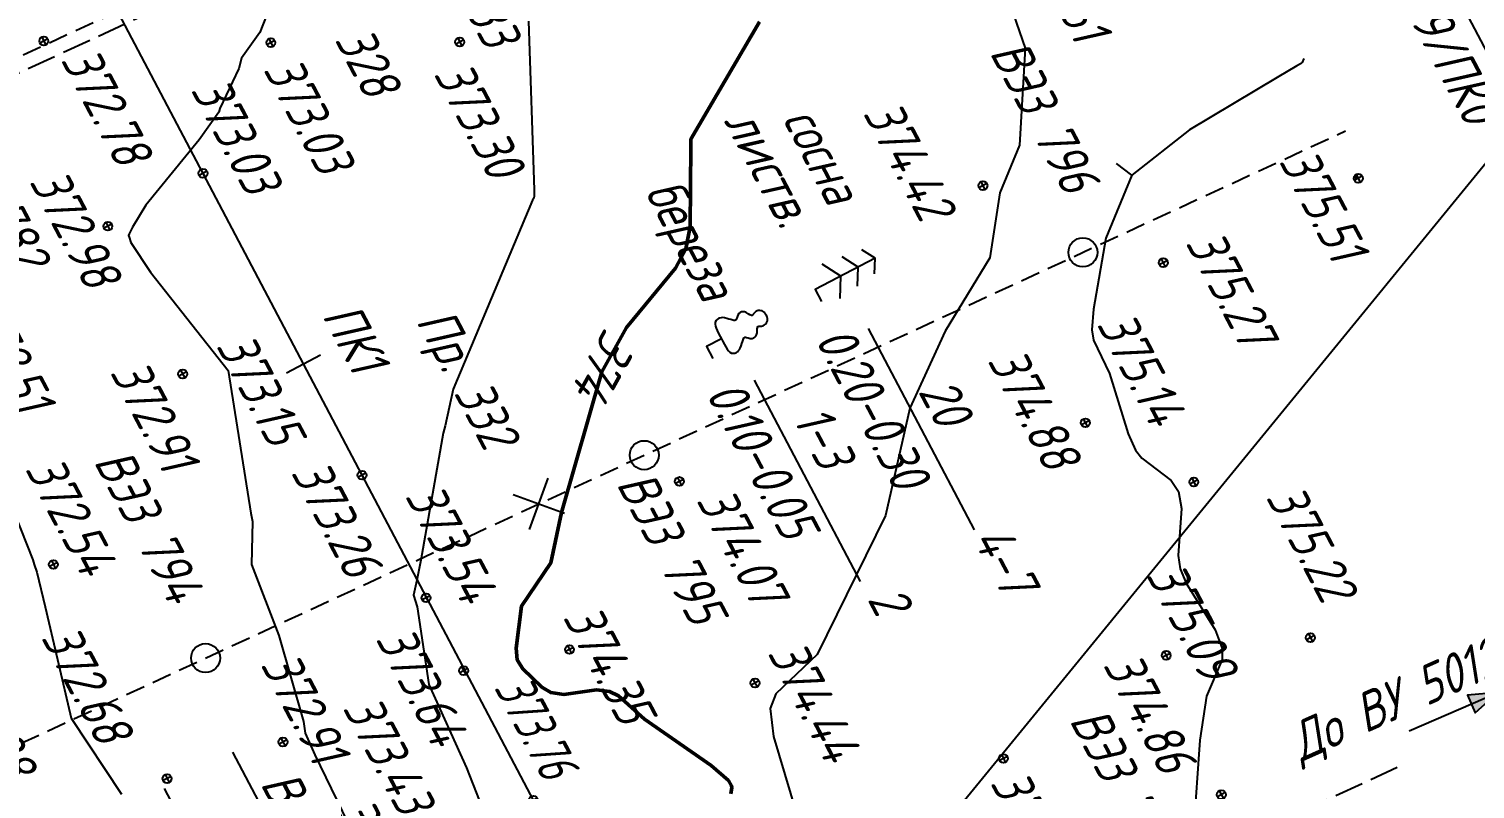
# Model space of a CAD drawing. Extents: x 1519376 to 1519821, y 2185182 to 2185720.
# Drawn here: x 1519586.8 to 1519736.5, y 2185488.1 to 2185566.7 of the extents above; entities that cross this region are included whole.
import ezdxf
from ezdxf.enums import TextEntityAlignment as Align

# ---------------------------------------------------------------- set-up
doc = ezdxf.new("R2010")
doc.units = 0
doc.linetypes.add('IZ_HIDDEN', pattern=[3, 2, -1])
doc.linetypes.add('ИИDash_30_10', pattern=[4, 3, -1])
for name, color, linetype, lineweight in [('ИИ_ГЕОПУНКТ_025', 7, 'Continuous', 25), ('ИИ_ГЕОФИЗИКА_025', 7, 'Continuous', 25), ('ИИ_ОТМЕТКА_025', 7, 'Continuous', 25), ('ИИ_ПИКЕТАЖ_025', 7, 'Continuous', 25), ('ИИ_РЕЛЬЕФ_025', 34, 'Continuous', 25), ('ИИ_РЕЛЬЕФ_050', 34, 'Continuous', 50), ('ИИ_СКВАЖИНА_025', 7, 'Continuous', 25), ('ИИ_ТЕКСТ_025', 7, 'Continuous', 25), ('ИИ_ТРАССА_ТРУБ_025', 7, 'Continuous', 25), ('ИИ_УГОДЬЯ_025', 7, 'Continuous', 25)]:
    doc.layers.add(name, color=color, linetype=linetype, lineweight=lineweight)
doc.styles.add('VNIPISIMPLEXCUR', font='simplex.shx', dxfattribs={"width": 0.8, "oblique": 15})

# ---------------------------------------------------------------- blocks, each defined once
blk = doc.blocks.new('PICKET')
at = {"color": 0, "linetype": 'Continuous', "lineweight": 25}
for p, q in [((-0.23, 0), (0.23, 0)), ((0, 0.23), (0, -0.23))]:
    blk.add_line(p, q, dxfattribs=at)
blk.add_circle((0, 0), 0.23, dxfattribs=at)
at = {"color": 0, "linetype": 'Continuous', "style": 'VNIPISIMPLEXCUR', "oblique": 15, "width": 0.8}
blk.add_attdef('OTMETKA', (1.25, 0.3), '', height=2, dxfattribs=at)
at = {"color": 8, "linetype": 'Continuous', "style": 'VNIPISIMPLEXCUR', "oblique": 15, "width": 0.8, "flags": 1}
blk.add_attdef('NOMER', (1.25, -2.7), '', height=2, dxfattribs=at)
blk = doc.blocks.new('ИИ053672А')
at = {"color": 0, "linetype": 'Continuous'}
for points in [[(0.7, 3.096), (0, 3.5), (-0.7, 3.096)], [(0, 3.5), (0, 0), (0.7, 0)], [(0.85, 2.009), (0, 2.5), (-0.85, 2.009)], [(1, 0.923), (0, 1.5), (-1, 0.923)]]:
    blk.add_lwpolyline(points, dxfattribs=at)
at = {"color": 0, "linetype": 'Continuous', "style": 'VNIPISIMPLEXCUR', "oblique": 15, "width": 0.8}
blk.add_attdef('RACE1', text='', height=2, dxfattribs=at).set_placement((-2, 2.25), align=Align.RIGHT)
blk.add_attdef('HEIGHT', (2, 2.25), '', height=2, dxfattribs=at)
blk.add_attdef('DISTANCE', text='', height=2, dxfattribs=at).set_placement((8.5, 1.75), align=Align.MIDDLE_LEFT)
blk.add_attdef('RACE2', text='', height=2, dxfattribs=at).set_placement((-2, 1.25), align=Align.TOP_RIGHT)
blk.add_attdef('THICKNESS', text='', height=2, dxfattribs=at).set_placement((2, 1.25), align=Align.TOP_LEFT)
blk = doc.blocks.new('ИИ053671А')
at = {"color": 0, "linetype": 'Continuous'}
blk.add_lwpolyline([(0, 0.875), (0.129, 0.876), (0.342, 0.878), (0.479, 0.882), (0.614, 0.891), (0.726, 0.907), (0.816, 0.94), (0.906, 1), (0.956, 1.071), (0.983, 1.151), (0.991, 1.231), (0.986, 1.295), (0.963, 1.379), (0.932, 1.445), (0.884, 1.516), (0.798, 1.61), (0.719, 1.692), (0.646, 1.766), (0.575, 1.842), (0.536, 1.889), (0.511, 1.929), (0.501, 1.967), (0.504, 1.992), (0.518, 2.017), (0.545, 2.049), (0.608, 2.115), (0.679, 2.198), (0.732, 2.29), (0.745, 2.372), (0.736, 2.444), (0.709, 2.515), (0.672, 2.575), (0.633, 2.617), (0.596, 2.646), (0.548, 2.678), (0.495, 2.709), (0.408, 2.76), (0.363, 2.789), (0.336, 2.812), (0.324, 2.831), (0.321, 2.846), (0.325, 2.865), (0.335, 2.89), (0.353, 2.928), (0.372, 2.968), (0.4, 3.034), (0.413, 3.103), (0.412, 3.19), (0.398, 3.247), (0.363, 3.319), (0.32, 3.377), (0.284, 3.414), (0.246, 3.444), (0.181, 3.476), (0.125, 3.489), (0.07, 3.496), (0, 3.5), (-0.07, 3.496), (-0.125, 3.489), (-0.181, 3.476), (-0.246, 3.444), (-0.284, 3.414), (-0.32, 3.377), (-0.363, 3.319), (-0.398, 3.247), (-0.412, 3.19), (-0.413, 3.103), (-0.4, 3.034), (-0.372, 2.968), (-0.353, 2.928), (-0.335, 2.89), (-0.325, 2.865), (-0.321, 2.846), (-0.324, 2.831), (-0.336, 2.812), (-0.363, 2.789), (-0.408, 2.76), (-0.495, 2.709), (-0.548, 2.678), (-0.596, 2.646), (-0.633, 2.617), (-0.672, 2.575), (-0.709, 2.515), (-0.736, 2.444), (-0.745, 2.372), (-0.732, 2.29), (-0.679, 2.198), (-0.608, 2.115), (-0.545, 2.049), (-0.518, 2.017), (-0.504, 1.992), (-0.501, 1.967), (-0.511, 1.929), (-0.536, 1.889), (-0.575, 1.842), (-0.646, 1.766), (-0.719, 1.692), (-0.798, 1.61), (-0.884, 1.516), (-0.932, 1.445), (-0.963, 1.379), (-0.986, 1.295), (-0.991, 1.231), (-0.983, 1.151), (-0.956, 1.071), (-0.906, 1), (-0.816, 0.94), (-0.726, 0.907), (-0.614, 0.891), (-0.479, 0.882), (-0.342, 0.878), (-0.129, 0.876)], close=True, dxfattribs=at)
blk.add_lwpolyline([(0, 0.875), (0, 0), (0.7, 0)], dxfattribs=at)
at = {"color": 0, "linetype": 'Continuous', "style": 'VNIPISIMPLEXCUR', "oblique": 15, "width": 0.8}
blk.add_attdef('RACE1', text='', height=2, dxfattribs=at).set_placement((-2, 2.25), align=Align.RIGHT)
blk.add_attdef('HEIGHT', (2, 2.25), '', height=2, dxfattribs=at)
blk.add_attdef('DISTANCE', text='', height=2, dxfattribs=at).set_placement((8.5, 1.75), align=Align.MIDDLE_LEFT)
blk.add_attdef('RACE2', text='', height=2, dxfattribs=at).set_placement((-2, 1.25), align=Align.TOP_RIGHT)
blk.add_attdef('THICKNESS', text='', height=2, dxfattribs=at).set_placement((2, 1.25), align=Align.TOP_LEFT)
blk = doc.blocks.new('ИИ15009')
at = {"linetype": 'Continuous', "lineweight": 25}
blk.add_hatch(color=0, dxfattribs=at).paths.add_polyline_path([(0, 0), (1.5, -0.5), (1.5, 0.5)])
at = {"color": 0, "linetype": 'Continuous', "lineweight": 25}
blk.add_lwpolyline([(0, 0), (1.5, -0.5), (1.5, 0.5)], close=True, dxfattribs=at)
blk.add_lwpolyline([(5, 0), (0, 0)], dxfattribs=at)
blk = doc.blocks.new('ИИ050052Р')
at = {"linetype": 'Continuous', "lineweight": 25}
h = blk.add_hatch(color=0, dxfattribs=at)
edge = h.paths.add_edge_path()
edge.add_arc((0, 0), 0.15, 0, 360)
at = {"color": 0, "linetype": 'Continuous', "lineweight": 25}
for radius in [0.75, 0.15]:
    blk.add_circle((0, 0), radius, dxfattribs=at)
at = {"color": 0, "linetype": 'Continuous', "style": 'VNIPISIMPLEXCUR', "oblique": 15, "width": 0.8}
for tag, p in [('CENTRE', (1.45, 0.7)), ('HEIGHT', (1.45, -2.7))]:
    blk.add_attdef(tag, p, '', height=2, dxfattribs=at)
for tag, p in [('NUMBER', (-2, -1)), ('STATIONING', (-2, -4.4)), ('ALPHA', (-2, -7.8))]:
    blk.add_attdef(tag, text='', height=2, dxfattribs=at).set_placement(p, align=Align.RIGHT)
at = {"color": 253, "linetype": 'Continuous', "style": 'VNIPISIMPLEXCUR', "oblique": 15, "width": 0.8, "flags": 1}
blk.add_attdef('NOTE', text='', height=1.6, dxfattribs=at).set_placement((-2, -10.8), align=Align.RIGHT)
blk = doc.blocks.new('ИИ15001')
at = {"color": 0, "linetype": 'Continuous', "lineweight": 25}
blk.add_lwpolyline([(0, 1), (0, -1)], dxfattribs=at)
at = {"color": 0, "linetype": 'Continuous', "lineweight": 25, "style": 'VNIPISIMPLEXCUR', "oblique": 15, "width": 0.8}
blk.add_attdef('STATIONING', text='', height=2, dxfattribs=at).set_placement((0, 2), align=Align.CENTER)
at = {"color": 7, "linetype": 'Continuous', "lineweight": 25, "style": 'VNIPISIMPLEXCUR', "oblique": 15, "width": 0.8}
blk.add_attdef('HEIGHT', text='', height=2, dxfattribs=at).set_placement((0, -2), align=Align.TOP_CENTER)
blk = doc.blocks.new('ИИ053296')
at = {"color": 0, "linetype": 'Continuous', "lineweight": 25}
blk.add_lwpolyline([(0, 0), (1, 0)], dxfattribs=at)
blk = doc.blocks.new('*U24')
at = {"color": 0, "linetype": 'ByBlock', "lineweight": -2}
for points in [[(0, 0), (-1.178, -5.088)], [(-1.178, -5.088), (-15.562, -5.088)], [(-1.178, -5.088), (-1.178, -13.088)], [(-1.178, -9.088), (-15.562, -9.088)], [(-1.178, -13.088), (-15.562, -13.088)]]:
    blk.add_lwpolyline(points, dxfattribs=at)
blk = doc.blocks.new('ИИ22001')
at = {"color": 0, "linetype": 'Continuous', "lineweight": 25}
blk.add_circle((0, 0), 0.75, dxfattribs=at)
at = {"color": 0, "linetype": 'Continuous', "style": 'VNIPISIMPLEXCUR', "oblique": 15, "width": 0.8}
blk.add_attdef('NUMBER', (1.7, -1), '', height=2, dxfattribs=at)
blk = doc.blocks.new('ИИ22002')
at = {"color": 0, "linetype": 'Continuous', "lineweight": 25}
for points in [[(-1, 1), (1, -1)], [(-1, -1), (1, 1)]]:
    blk.add_lwpolyline(points, dxfattribs=at)
at = {"color": 0, "linetype": 'Continuous', "style": 'VNIPISIMPLEXCUR', "oblique": 15, "width": 0.8}
blk.add_attdef('NUMBER', (1.7, -1), '', height=2, dxfattribs=at)
blk = doc.blocks.new('*U29')
at = {"color": 0, "linetype": 'ByBlock', "lineweight": -2}
for points in [[(0, 0), (7.221, 63.945)], [(7.221, 63.945), (20.463, 63.945)], [(21.947, 63.945), (25.991, 63.945)]]:
    blk.add_lwpolyline(points, dxfattribs=at)

msp = doc.modelspace()

# ---------------------------------------------------------------- linework, layer by layer
at = {"layer": 'ИИ_ГЕОПУНКТ_025', "elevation": 373.39}
msp.add_lwpolyline([(1519656.51, 2185453.73), (1519741.332, 2185557.422), (1519722.135, 2185593.847)], dxfattribs=at)
at = {"layer": 'ИИ_ГЕОФИЗИКА_025', "linetype": 'IZ_HIDDEN', "flags": 128}
for points in [[(1519444.619, 2185498.588), (1519695.95, 2185614.686)], [(1519468.965, 2185438.66), (1519723.04, 2185556.14)]]:
    msp.add_lwpolyline(points, dxfattribs=at)
at = {"layer": 'ИИ_РЕЛЬЕФ_025'}
for points, elevation in [([(1519615.179, 2185577.703), (1519610.74, 2185566.32), (1519608.848, 2185563.674), (1519608.555, 2185562.592), (1519606.611, 2185558.461), (1519606.504, 2185558.071), (1519604.459, 2185555.225), (1519598.946, 2185548.477), (1519597.547, 2185546.193), (1519597.197, 2185545.513), (1519597.156, 2185545.311), (1519597.202, 2185545.153), (1519597.393, 2185544.608), (1519599.419, 2185541.521), (1519607.442, 2185531.376), (1519609.812, 2185516.608), (1519609.989, 2185515.726), (1519609.862, 2185511.292), (1519612.698, 2185503.933), (1519615.24, 2185495.063), (1519615.428, 2185493.842), (1519616.437, 2185491.598), (1519622.622, 2185478.81)], 373), ([(1519686.881, 2185573.49), (1519689.898, 2185564.721), (1519689.318, 2185554.659), (1519687.294, 2185549.733), (1519686.249, 2185543.004), (1519681.62, 2185535.434), (1519677.982, 2185527.464), (1519675.461, 2185516.375), (1519668.394, 2185501.992), (1519664.124, 2185497.924), (1519663.535, 2185496.384), (1519663.863, 2185493.482), (1519666.805, 2185483.654)], 374.5), ([(1519638.527, 2185567.483), (1519639.107, 2185550.063), (1519639.097, 2185549.413), (1519639.087, 2185549.205), (1519638.924, 2185548.989), (1519630.726, 2185529.439), (1519629.914, 2185525.632), (1519629.696, 2185524.872), (1519627.402, 2185511.736), (1519626.987, 2185509.657), (1519626.64, 2185508.129), (1519626.993, 2185506.897), (1519628.23, 2185498.893), (1519632.116, 2185490.252), (1519633.411, 2185486.895)], 373.5), ([(1519718.736, 2185563.628), (1519718.579, 2185563.227), (1519718.463, 2185563.133), (1519718.014, 2185562.863), (1519715.994, 2185561.659), (1519706.903, 2185556.245), (1519700.957, 2185551.582), (1519698.27, 2185545.041), (1519696.968, 2185537.7), (1519696.801, 2185535.579), (1519696.986, 2185534.509), (1519698.621, 2185531.044), (1519700.572, 2185524.824), (1519701.32, 2185523.121), (1519701.992, 2185522.277), (1519705.024, 2185519.981), (1519705.772, 2185518.828), (1519706.077, 2185517.082), (1519705.756, 2185512.227), (1519705.931, 2185510.853), (1519706.565, 2185509.364), (1519709.554, 2185504.534), (1519710.304, 2185502.598), (1519710.279, 2185501.447), (1519708.681, 2185497.679), (1519707.973, 2185493.116), (1519707.337, 2185483.81)], 375), ([(1519724.263, 2185551.475), (1519723.985, 2185551.249)], 375.5), ([(1519580.799, 2185527.998), (1519587.251, 2185511.761), (1519587.394, 2185511.293), (1519587.658, 2185510.492), (1519588.521, 2185506.916), (1519589.808, 2185501.471), (1519591.219, 2185495.387), (1519596.413, 2185487.541)], 372.5)]:
    msp.add_lwpolyline(points, dxfattribs=dict(at, elevation=elevation))
at = {"layer": 'ИИ_РЕЛЬЕФ_050', "elevation": 374}
msp.add_lwpolyline([(1519662.434, 2185567.424), (1519655.325, 2185555.306), (1519655.314, 2185554.549), (1519655.262, 2185546.252), (1519654.82, 2185543.932), (1519653.744, 2185541.942), (1519648.683, 2185535.811), (1519646.12, 2185531.209), (1519641.939, 2185516.683), (1519640.829, 2185511.448), (1519637.82, 2185506.981), (1519637.239, 2185502.65), (1519637.368, 2185501.416), (1519637.943, 2185500.51), (1519639.913, 2185498.604), (1519640.831, 2185498.047), (1519642.171, 2185497.859), (1519645.576, 2185498.312), (1519646.921, 2185498.157), (1519647.838, 2185497.701), (1519650.54, 2185495.306), (1519657.43, 2185490.514), (1519659.227, 2185488.932), (1519659.545, 2185488.383), (1519659.558, 2185488.206), (1519659.452, 2185487.566)], dxfattribs=at)
at = {"layer": 'ИИ_ТРАССА_ТРУБ_025', "color": 4}
msp.add_lwpolyline([(1519548.65, 2185561.43), (1519589.74, 2185580.43), (1519656.51, 2185453.73), (1519684.31, 2185400.98)], dxfattribs=at)
at = {"layer": 'ИИ_УГОДЬЯ_025', "linetype": 'ИИDash_30_10', "flags": 128}
for points in [[(1519445.154, 2185497.183), (1519693.856, 2185612.067)], [(1519728.391, 2185490.291), (1519655.25, 2185456.453), (1519587.335, 2185425.012)]]:
    msp.add_lwpolyline(points, dxfattribs=at)
at = {"layer": 'ИИ_УГОДЬЯ_025', "elevation": -374.16}
msp.add_lwpolyline([(1519673.652, 2185535.696), (1519684.633, 2185514.86)], dxfattribs=at)
at = {"layer": 'ИИ_УГОДЬЯ_025'}
msp.add_lwpolyline([(1519661.859, 2185530.374), (1519672.84, 2185509.538)], dxfattribs=at)

# ---------------------------------------------------------------- block references
at = {"layer": 'ИИ_ГЕОПУНКТ_025'}
ref = msp.add_blockref('ИИ050052Р', (1519656.51, 2185453.73, 373.39), dxfattribs=dict(at, xscale=2, yscale=2, zscale=2, rotation=297.79))
ref.add_attrib('NUMBER', 'Т.50125', dxfattribs={"layer": '0', "color": 0, "linetype": 'Continuous', "height": 4, "rotation": 297.79, "style": 'VNIPISIMPLEXCUR', "oblique": 15, "width": 0.8}).set_placement((1519733.267, 2185579.265), align=Align.RIGHT)
ref.add_attrib('CENTRE', '373.92', (1519740.927, 2185576.027, 746.78), dxfattribs={"layer": '0', "color": 0, "linetype": 'Continuous', "height": 4, "rotation": 297.79, "style": 'VNIPISIMPLEXCUR', "oblique": 15, "width": 0.8})
ref.add_attrib('HEIGHT', '373.39', (1519735.075, 2185573.346, 746.78), dxfattribs={"layer": '0', "color": 0, "linetype": 'Continuous', "height": 4, "rotation": 297.79, "style": 'VNIPISIMPLEXCUR', "oblique": 15, "width": 0.8})
ref.add_attrib('STATIONING', 'ПК1+88.49/ПК0', dxfattribs={"layer": '0', "color": 0, "linetype": 'Continuous', "height": 4, "rotation": 297.79, "style": 'VNIPISIMPLEXCUR', "oblique": 15, "width": 0.8}).set_placement((1519735.613, 2185556.433), align=Align.RIGHT)
at = {"layer": 'ИИ_ГЕОПУНКТ_025', "xscale": 2, "yscale": 2, "zscale": 2, "rotation": 297.7898681087445}
msp.add_blockref('*U24', (1519631.468, 2185469.074), dxfattribs=at)
at = {"layer": 'ИИ_ГЕОПУНКТ_025'}
ref = msp.add_blockref('ИИ050052Р', (1519631.468, 2185469.074, 372.94), dxfattribs=dict(at, xscale=2, yscale=2, zscale=2, rotation=297.79))
ref.add_attrib('NUMBER', 'ВУ 1', dxfattribs={"layer": '0', "color": 0, "height": 4, "rotation": 297.79, "style": 'VNIPISIMPLEXCUR', "oblique": 15, "width": 0.8}).set_placement((1519614.75, 2185481.01, 372.94), align=Align.RIGHT)
ref.add_attrib('HEIGHT', '372.94', (1519618.523, 2185485.873, 372.94), dxfattribs={"layer": '0', "color": 0, "height": 4, "rotation": 297.79, "style": 'VNIPISIMPLEXCUR', "oblique": 15, "width": 0.8})
ref.add_attrib('STATIONING', 'ПК0+77.43', dxfattribs={"layer": '0', "color": 0, "height": 4, "rotation": 297.79, "style": 'VNIPISIMPLEXCUR', "oblique": 15, "width": 0.8}).set_placement((1519614.895, 2185466.085, 372.94), align=Align.RIGHT)
ref.add_attrib('ALPHA', "a=87°1'", dxfattribs={"layer": '0', "color": 0, "height": 4, "rotation": 297.79, "style": 'VNIPISIMPLEXCUR', "oblique": 15, "width": 0.8}).set_placement((1519602.782, 2185469.845, 372.94), align=Align.RIGHT)
at = {"layer": 'ИИ_ГЕОФИЗИКА_025'}
ref = msp.add_blockref('ИИ22001', (1519623.364, 2185581.156), dxfattribs=dict(at, xscale=2, yscale=2, zscale=2))
ref.add_attrib('NUMBER', 'ВЭЗ 783', (1519626.28, 2185579.291), dxfattribs={"layer": '0', "color": 0, "linetype": 'Continuous', "height": 4, "rotation": 297.79, "style": 'VNIPISIMPLEXCUR', "oblique": 15, "width": 0.8})
ref = msp.add_blockref('ИИ22002', (1519610.615, 2185575.267), dxfattribs=dict(at, xscale=2, yscale=2, zscale=2, rotation=25))
ref.add_attrib('NUMBER', 'Пр. 328', (1519614.512, 2185573.007), dxfattribs={"layer": '0', "color": 0, "linetype": 'Continuous', "height": 4, "rotation": 297.79, "style": 'VNIPISIMPLEXCUR', "oblique": 15, "width": 0.8})
ref = msp.add_blockref('ИИ22001', (1519695.881, 2185543.582), dxfattribs=dict(at, xscale=2, yscale=2, zscale=2))
ref.add_attrib('NUMBER', 'ВЭЗ 796', (1519686.189, 2185564.258), dxfattribs={"layer": '0', "color": 0, "linetype": 'Continuous', "height": 4, "rotation": 297.79, "style": 'VNIPISIMPLEXCUR', "oblique": 15, "width": 0.8})
ref = msp.add_blockref('ИИ22001', (1519577.973, 2185560.189), dxfattribs=dict(at, xscale=2, yscale=2, zscale=2))
ref.add_attrib('NUMBER', 'ВЭЗ 782', (1519577.62, 2185556.245), dxfattribs={"layer": '0', "color": 0, "linetype": 'Continuous', "height": 4, "rotation": 297.79, "style": 'VNIPISIMPLEXCUR', "oblique": 15, "width": 0.8})
ref = msp.add_blockref('ИИ22002', (1519639.606, 2185517.561), dxfattribs=dict(at, xscale=2, yscale=2, zscale=2, rotation=25))
ref.add_attrib('NUMBER', 'Пр. 332', (1519626.835, 2185536.482), dxfattribs={"layer": '0', "color": 0, "linetype": 'Continuous', "height": 4, "rotation": 297.79, "style": 'VNIPISIMPLEXCUR', "oblique": 15, "width": 0.8})
ref = msp.add_blockref('ИИ22001', (1519650.498, 2185522.598), dxfattribs=dict(at, xscale=2, yscale=2, zscale=2))
ref.add_attrib('NUMBER', 'ВЭЗ 795', (1519647.577, 2185519.641), dxfattribs={"layer": '0', "color": 0, "linetype": 'Continuous', "height": 4, "rotation": 297.79, "style": 'VNIPISIMPLEXCUR', "oblique": 15, "width": 0.8})
ref = msp.add_blockref('ИИ22001', (1519605.115, 2185501.613), dxfattribs=dict(at, xscale=2, yscale=2, zscale=2))
ref.add_attrib('NUMBER', 'ВЭЗ 794', (1519593.5, 2185521.955), dxfattribs={"layer": '0', "color": 0, "linetype": 'Continuous', "height": 4, "rotation": 297.79, "style": 'VNIPISIMPLEXCUR', "oblique": 15, "width": 0.8})
ref = msp.add_blockref('ИИ22001', (1519705.805, 2185474.324), dxfattribs=dict(at, xscale=2, yscale=2, zscale=2))
ref.add_attrib('NUMBER', 'ВЭЗ 786', (1519694.437, 2185495.186), dxfattribs={"layer": '0', "color": 0, "linetype": 'Continuous', "height": 4, "rotation": 297.79, "style": 'VNIPISIMPLEXCUR', "oblique": 15, "width": 0.8})
at = {"layer": 'ИИ_ОТМЕТКА_025'}
ref = msp.add_blockref('PICKET', (1519689.876, 2185578.798, 374.61), dxfattribs=dict(at, xscale=2, yscale=2, zscale=2, rotation=297.79))
ref.add_attrib('OTMETKA', '374.61', (1519689.449, 2185575.777, 374.61), dxfattribs={"layer": '0', "color": 0, "linetype": 'Continuous', "height": 4, "rotation": 297.79, "style": 'VNIPISIMPLEXCUR', "oblique": 15, "width": 0.8})
at = {"layer": 'ИИ_ОТМЕТКА_025', "xscale": 2, "yscale": 2, "zscale": 2, "rotation": 297.79}
for p, values in [((1519588.381, 2185565.443, 372.78), {'OTMETKA': '372.78'}), ((1519654.141, 2185519.883, 374.07), {'OTMETKA': '374.07'})]:
    msp.add_blockref('PICKET', p, dxfattribs=at).add_auto_attribs(values)
at = {"layer": 'ИИ_ОТМЕТКА_025'}
ref = msp.add_blockref('PICKET', (1519611.87, 2185565.28, 373.03), dxfattribs=dict(at, xscale=2, yscale=2, zscale=2, rotation=297.79))
ref.add_attrib('OTMETKA', '373.03', (1519611.037, 2185562.512, 373.03), dxfattribs={"layer": '0', "color": 0, "linetype": 'Continuous', "height": 4, "rotation": 297.79, "style": 'VNIPISIMPLEXCUR', "oblique": 15, "width": 0.8})
ref = msp.add_blockref('PICKET', (1519631.415, 2185565.343, 373.3), dxfattribs=dict(at, xscale=2, yscale=2, zscale=2, rotation=297.79))
ref.add_attrib('OTMETKA', '373.30', (1519628.669, 2185562.048, 373.3), dxfattribs={"layer": '0', "color": 0, "linetype": 'Continuous', "height": 4, "rotation": 297.79, "style": 'VNIPISIMPLEXCUR', "oblique": 15, "width": 0.8})
ref = msp.add_blockref('PICKET', (1519604.848, 2185551.762, 373.03), dxfattribs=dict(at, xscale=2, yscale=2, zscale=2, rotation=297.79))
ref.add_attrib('OTMETKA', '373.03', (1519603.531, 2185560.406, 373.03), dxfattribs={"layer": '0', "color": 0, "linetype": 'Continuous', "height": 4, "rotation": 297.79, "style": 'VNIPISIMPLEXCUR', "oblique": 15, "width": 0.8})
ref = msp.add_blockref('PICKET', (1519685.537, 2185550.484, 374.42), dxfattribs=dict(at, xscale=2, yscale=2, zscale=2, rotation=297.79))
ref.add_attrib('OTMETKA', '374.42', (1519673.077, 2185557.996, 374.42), dxfattribs={"layer": '0', "color": 0, "linetype": 'Continuous', "height": 4, "rotation": 297.79, "style": 'VNIPISIMPLEXCUR', "oblique": 15, "width": 0.8})
ref = msp.add_blockref('PICKET', (1519724.37, 2185551.24, 375.51), dxfattribs=dict(at, xscale=2, yscale=2, zscale=2, rotation=297.79))
ref.add_attrib('OTMETKA', '375.51', (1519716.104, 2185553.027, 375.51), dxfattribs={"layer": '0', "color": 0, "linetype": 'Continuous', "height": 4, "rotation": 297.79, "style": 'VNIPISIMPLEXCUR', "oblique": 15, "width": 0.8})
ref = msp.add_blockref('PICKET', (1519595.012, 2185546.287, 372.98), dxfattribs=dict(at, xscale=2, yscale=2, zscale=2, rotation=297.79))
ref.add_attrib('OTMETKA', '372.98', (1519586.828, 2185550.925, 372.98), dxfattribs={"layer": '0', "color": 0, "linetype": 'Continuous', "height": 4, "rotation": 297.79, "style": 'VNIPISIMPLEXCUR', "oblique": 15, "width": 0.8})
ref = msp.add_blockref('PICKET', (1519704.197, 2185542.508, 375.27), dxfattribs=dict(at, xscale=2, yscale=2, zscale=2, rotation=297.79))
ref.add_attrib('OTMETKA', '375.27', (1519706.447, 2185544.575, 375.27), dxfattribs={"layer": '0', "color": 0, "linetype": 'Continuous', "height": 4, "rotation": 297.79, "style": 'VNIPISIMPLEXCUR', "oblique": 15, "width": 0.8})
ref = msp.add_blockref('PICKET', (1519581.176, 2185528.268, 372.51), dxfattribs=dict(at, xscale=2, yscale=2, zscale=2, rotation=297.79))
ref.add_attrib('OTMETKA', '372.51', (1519580.279, 2185537.25, 372.51), dxfattribs={"layer": '0', "color": 0, "linetype": 'Continuous', "height": 4, "rotation": 297.79, "style": 'VNIPISIMPLEXCUR', "oblique": 15, "width": 0.8})
ref = msp.add_blockref('PICKET', (1519707.36, 2185519.821, 375.14), dxfattribs=dict(at, xscale=2, yscale=2, zscale=2, rotation=297.79))
ref.add_attrib('OTMETKA', '375.14', (1519697.261, 2185536.16, 375.14), dxfattribs={"layer": '0', "color": 0, "linetype": 'Continuous', "height": 4, "rotation": 297.79, "style": 'VNIPISIMPLEXCUR', "oblique": 15, "width": 0.8})
ref = msp.add_blockref('PICKET', (1519696.142, 2185525.949, 374.88), dxfattribs=dict(at, xscale=2, yscale=2, zscale=2, rotation=297.79))
ref.add_attrib('OTMETKA', '374.88', (1519685.957, 2185532.395, 374.88), dxfattribs={"layer": '0', "color": 0, "linetype": 'Continuous', "height": 4, "rotation": 297.79, "style": 'VNIPISIMPLEXCUR', "oblique": 15, "width": 0.8})
ref = msp.add_blockref('PICKET', (1519602.754, 2185530.994, 372.91), dxfattribs=dict(at, xscale=2, yscale=2, zscale=2, rotation=297.79))
ref.add_attrib('OTMETKA', '372.91', (1519595.177, 2185531.19, 372.91), dxfattribs={"layer": '0', "color": 0, "linetype": 'Continuous', "height": 4, "rotation": 297.79, "style": 'VNIPISIMPLEXCUR', "oblique": 15, "width": 0.8})
ref = msp.add_blockref('PICKET', (1519589.377, 2185511.292, 372.54), dxfattribs=dict(at, xscale=2, yscale=2, zscale=2, rotation=297.79))
ref.add_attrib('OTMETKA', '372.54', (1519586.385, 2185521.201, 372.54), dxfattribs={"layer": '0', "color": 0, "linetype": 'Continuous', "height": 4, "rotation": 297.79, "style": 'VNIPISIMPLEXCUR', "oblique": 15, "width": 0.8})
ref = msp.add_blockref('PICKET', (1519621.306, 2185520.532, 373.26), dxfattribs=dict(at, xscale=2, yscale=2, zscale=2, rotation=297.79))
ref.add_attrib('OTMETKA', '373.26', (1519613.901, 2185520.824, 373.26), dxfattribs={"layer": '0', "color": 0, "linetype": 'Continuous', "height": 4, "rotation": 297.79, "style": 'VNIPISIMPLEXCUR', "oblique": 15, "width": 0.8})
ref = msp.add_blockref('PICKET', (1519627.934, 2185507.844, 373.54), dxfattribs=dict(at, xscale=2, yscale=2, zscale=2, rotation=297.79))
ref.add_attrib('OTMETKA', '373.54', (1519625.7, 2185518.389, 373.54), dxfattribs={"layer": '0', "color": 0, "linetype": 'Continuous', "height": 4, "rotation": 297.79, "style": 'VNIPISIMPLEXCUR', "oblique": 15, "width": 0.8})
ref = msp.add_blockref('PICKET', (1519719.422, 2185503.716, 375.22), dxfattribs=dict(at, xscale=2, yscale=2, zscale=2, rotation=297.79))
ref.add_attrib('OTMETKA', '375.22', (1519714.757, 2185518.266, 375.22), dxfattribs={"layer": '0', "color": 0, "linetype": 'Continuous', "height": 4, "rotation": 297.79, "style": 'VNIPISIMPLEXCUR', "oblique": 15, "width": 0.8})
ref = msp.add_blockref('PICKET', (1519710.204, 2185487.479, 375.09), dxfattribs=dict(at, xscale=2, yscale=2, zscale=2, rotation=297.79))
ref.add_attrib('OTMETKA', '375.09', (1519702.378, 2185510.225, 375.09), dxfattribs={"layer": '0', "color": 0, "linetype": 'Continuous', "height": 4, "rotation": 297.79, "style": 'VNIPISIMPLEXCUR', "oblique": 15, "width": 0.8})
ref = msp.add_blockref('PICKET', (1519642.768, 2185502.495, 374.35), dxfattribs=dict(at, xscale=2, yscale=2, zscale=2, rotation=297.79))
ref.add_attrib('OTMETKA', '374.35', (1519642.028, 2185505.849, 374.35), dxfattribs={"layer": '0', "color": 0, "linetype": 'Continuous', "height": 4, "rotation": 297.79, "style": 'VNIPISIMPLEXCUR', "oblique": 15, "width": 0.8})
ref = msp.add_blockref('PICKET', (1519601.138, 2185489.143, 372.68), dxfattribs=dict(at, xscale=2, yscale=2, zscale=2, rotation=297.79))
ref.add_attrib('OTMETKA', '372.68', (1519588.05, 2185503.749, 372.68), dxfattribs={"layer": '0', "color": 0, "linetype": 'Continuous', "height": 4, "rotation": 297.79, "style": 'VNIPISIMPLEXCUR', "oblique": 15, "width": 0.8})
ref = msp.add_blockref('PICKET', (1519631.815, 2185500.307, 373.64), dxfattribs=dict(at, xscale=2, yscale=2, zscale=2, rotation=297.79))
ref.add_attrib('OTMETKA', '373.64', (1519622.655, 2185503.608, 373.64), dxfattribs={"layer": '0', "color": 0, "linetype": 'Continuous', "height": 4, "rotation": 297.79, "style": 'VNIPISIMPLEXCUR', "oblique": 15, "width": 0.8})
ref = msp.add_blockref('PICKET', (1519661.963, 2185499.031, 374.44), dxfattribs=dict(at, xscale=2, yscale=2, zscale=2, rotation=297.79))
ref.add_attrib('OTMETKA', '374.44', (1519663.198, 2185502.149, 374.44), dxfattribs={"layer": '0', "color": 0, "linetype": 'Continuous', "height": 4, "rotation": 297.79, "style": 'VNIPISIMPLEXCUR', "oblique": 15, "width": 0.8})
ref = msp.add_blockref('PICKET', (1519704.502, 2185501.886, 374.86), dxfattribs=dict(at, xscale=2, yscale=2, zscale=2, rotation=297.79))
ref.add_attrib('OTMETKA', '374.86', (1519697.919, 2185500.911, 374.86), dxfattribs={"layer": '0', "color": 0, "linetype": 'Continuous', "height": 4, "rotation": 297.79, "style": 'VNIPISIMPLEXCUR', "oblique": 15, "width": 0.8})
ref = msp.add_blockref('PICKET', (1519613.124, 2185492.933, 372.91), dxfattribs=dict(at, xscale=2, yscale=2, zscale=2, rotation=297.79))
ref.add_attrib('OTMETKA', '372.91', (1519610.751, 2185500.953, 372.91), dxfattribs={"layer": '0', "color": 0, "linetype": 'Continuous', "height": 4, "rotation": 297.79, "style": 'VNIPISIMPLEXCUR', "oblique": 15, "width": 0.8})
ref = msp.add_blockref('PICKET', (1519576.179, 2185492.646, 371.98), dxfattribs=dict(at, xscale=2, yscale=2, zscale=2, rotation=297.79))
ref.add_attrib('OTMETKA', '371.98', (1519578.356, 2185499.553, 371.98), dxfattribs={"layer": '0', "color": 0, "linetype": 'Continuous', "height": 4, "rotation": 297.79, "style": 'VNIPISIMPLEXCUR', "oblique": 15, "width": 0.8})
ref = msp.add_blockref('PICKET', (1519639.03, 2185486.899, 373.76), dxfattribs=dict(at, xscale=2, yscale=2, zscale=2, rotation=297.79))
ref.add_attrib('OTMETKA', '373.76', (1519634.912, 2185498.57, -373.76), dxfattribs={"layer": '0', "color": 0, "linetype": 'Continuous', "height": 4, "rotation": 297.79, "style": 'VNIPISIMPLEXCUR', "oblique": 15, "width": 0.7})
ref = msp.add_blockref('PICKET', (1519632.266, 2185485.224, 373.43), dxfattribs=dict(at, xscale=2, yscale=2, zscale=2, rotation=297.79))
ref.add_attrib('OTMETKA', '373.43', (1519619.246, 2185496.455, 373.43), dxfattribs={"layer": '0', "color": 0, "linetype": 'Continuous', "height": 4, "rotation": 297.79, "style": 'VNIPISIMPLEXCUR', "oblique": 15, "width": 0.8})
ref = msp.add_blockref('PICKET', (1519687.662, 2185491.225, 374.81), dxfattribs=dict(at, xscale=2, yscale=2, zscale=2, rotation=297.79))
ref.add_attrib('OTMETKA', '374.81', (1519686.236, 2185488.713, 374.81), dxfattribs={"layer": '0', "color": 0, "linetype": 'Continuous', "height": 4, "rotation": 297.79, "style": 'VNIPISIMPLEXCUR', "oblique": 15, "width": 0.8})
at = {"layer": 'ИИ_ПИКЕТАЖ_025', "color": 4}
ref = msp.add_blockref('ИИ15001', (1519615.256, 2185532.012, 373.15), dxfattribs=dict(at, xscale=2, yscale=2, zscale=2, rotation=297.78891231))
ref.add_attrib('STATIONING', 'ПК1', dxfattribs={"layer": '0', "color": 0, "linetype": 'Continuous', "lineweight": 25, "height": 4, "rotation": 297.78891, "style": 'VNIPISIMPLEXCUR', "oblique": 15, "width": 0.8}).set_placement((1519618.795, 2185533.877, -373.15), align=Align.CENTER)
ref.add_attrib('HEIGHT', '373.15', dxfattribs={"layer": '0', "color": 7, "linetype": 'Continuous', "lineweight": 25, "height": 4, "rotation": 297.79, "style": 'VNIPISIMPLEXCUR', "oblique": 15, "width": 0.8}).set_placement((1519612.517, 2185530.449, -373.15), align=Align.TOP_CENTER)
at = {"layer": 'ИИ_РЕЛЬЕФ_025', "xscale": 2, "yscale": 2, "zscale": 2, "rotation": 142.8842745780108}
msp.add_blockref('ИИ053296', (1519700.957, 2185551.582, 375), dxfattribs=at)
at = {"layer": 'ИИ_СКВАЖИНА_025', "xscale": 2, "yscale": 2, "zscale": 2, "rotation": 297.79}
msp.add_blockref('*U29', (1519657.552, 2185454.318, 373.39), dxfattribs=at)
at = {"layer": 'ИИ_ТЕКСТ_025', "xscale": 2, "yscale": 2, "rotation": 203.4029733187444}
msp.add_blockref('ИИ15009', (1519738.81, 2185498.047), dxfattribs=at)
at = {"layer": 'ИИ_УГОДЬЯ_025'}
ref = msp.add_blockref('ИИ053672А', (1519668.202, 2185539.725, -374.16), dxfattribs=dict(at, xscale=2, yscale=2, zscale=2, rotation=297.79))
ref.add_attrib('RACE1', 'сосна', dxfattribs={"layer": '0', "color": 0, "linetype": 'Continuous', "height": 4, "rotation": 297.79, "style": 'VNIPISIMPLEXCUR', "oblique": 15, "width": 0.8}).set_placement((1519669.58, 2185548.198, -374.16), align=Align.RIGHT)
ref.add_attrib('RACE2', 'листв.', dxfattribs={"layer": '0', "color": 0, "linetype": 'Continuous', "height": 4, "rotation": 297.79, "style": 'VNIPISIMPLEXCUR', "oblique": 15, "width": 0.8}).set_placement((1519668.222, 2185547.69, -374.16), align=Align.TOP_RIGHT)
ref.add_attrib('HEIGHT', '20', (1519678.788, 2185529.219, -374.16), dxfattribs={"layer": '0', "color": 0, "linetype": 'Continuous', "height": 4, "rotation": 297.79, "style": 'VNIPISIMPLEXCUR', "oblique": 15, "width": 0.8})
ref.add_attrib('THICKNESS', '0.20-0.30', dxfattribs={"layer": '0', "color": 0, "linetype": 'Continuous', "height": 4, "rotation": 297.79, "style": 'VNIPISIMPLEXCUR', "oblique": 15, "width": 0.8}).set_placement((1519671.659, 2185536.461, -374.16), align=Align.TOP_LEFT)
ref.add_attrib('DISTANCE', '4-7', dxfattribs={"layer": '0', "color": 0, "linetype": 'Continuous', "height": 4, "rotation": 297.79, "style": 'VNIPISIMPLEXCUR', "oblique": 15, "width": 0.8}).set_placement((1519686.155, 2185514.956, -374.16), align=Align.MIDDLE_LEFT)
ref = msp.add_blockref('ИИ053671А', (1519656.931, 2185533.832), dxfattribs=dict(at, xscale=2, yscale=2, zscale=2, rotation=297.79))
ref.add_attrib('RACE1', 'береза', dxfattribs={"layer": '0', "color": 0, "linetype": 'Continuous', "height": 4, "rotation": 297.79, "style": 'VNIPISIMPLEXCUR', "oblique": 15, "width": 0.8}).set_placement((1519656.652, 2185538.206), align=Align.RIGHT)
ref.add_attrib('HEIGHT', '1-3', (1519665.823, 2185526.375), dxfattribs={"layer": '0', "color": 0, "linetype": 'Continuous', "height": 4, "rotation": 297.79, "style": 'VNIPISIMPLEXCUR', "oblique": 15, "width": 0.8})
ref.add_attrib('THICKNESS', '0.10-0.05', dxfattribs={"layer": '0', "color": 0, "linetype": 'Continuous', "height": 4, "rotation": 297.79, "style": 'VNIPISIMPLEXCUR', "oblique": 15, "width": 0.8}).set_placement((1519660.349, 2185530.87), align=Align.TOP_LEFT)
ref.add_attrib('DISTANCE', '2', dxfattribs={"layer": '0', "color": 0, "linetype": 'Continuous', "height": 4, "rotation": 297.79, "style": 'VNIPISIMPLEXCUR', "oblique": 15, "width": 0.8}).set_placement((1519675.303, 2185508.649), align=Align.MIDDLE_LEFT)

# ---------------------------------------------------------------- texts
at = {"layer": 'ИИ_РЕЛЬЕФ_025', "style": 'VNIPISIMPLEXCUR', "oblique": 15, "width": 0.8}
msp.add_text('374', height=4, rotation=240.89426, dxfattribs=at).set_placement((1519646.451, 2185531.803, 374), align=Align.MIDDLE_CENTER)
at = {"layer": 'ИИ_ТЕКСТ_025', "style": 'VNIPISIMPLEXCUR', "oblique": 15, "width": 0.8}
msp.add_text('До ВУ 50124-103.39м', height=4, rotation=23.98689, dxfattribs=at).set_placement((1519718.451, 2185490.842, -3.297))

doc.saveas('drawing.dxf')
